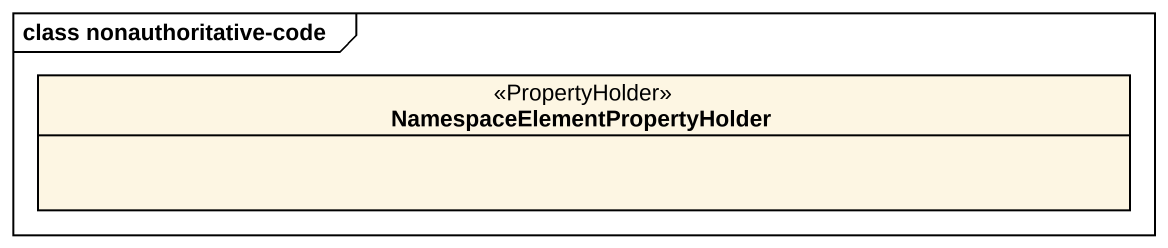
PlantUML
@startuml
mainframe class nonauthoritative-code
hide circle
hide empty members
class "NamespaceElementPropertyHolder" as NamespaceElementPropertyHold <<PropertyHolder>>
@enduml
